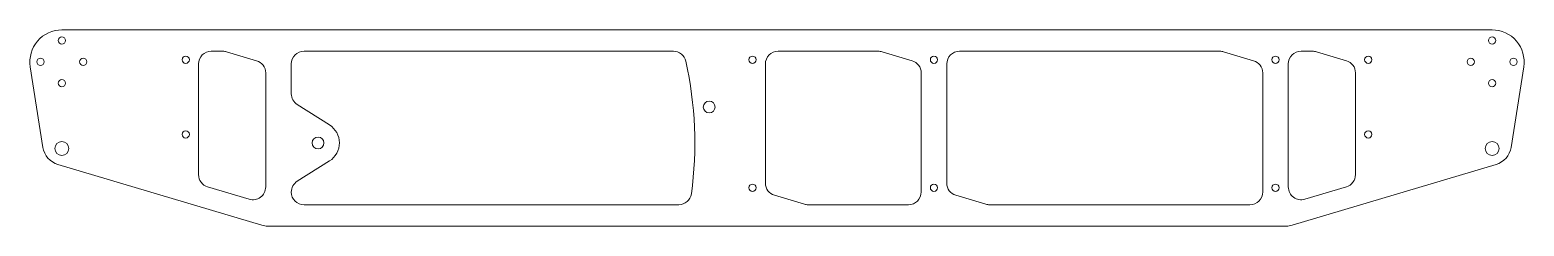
# Model space of a CAD drawing. Header units: millimetres. Extents: x 0 to 700, y 0 to 92.
import ezdxf

# ---------------------------------------------------------------- set-up
doc = ezdxf.new("R2010")
doc.units = ezdxf.units.MM

msp = doc.modelspace()

# ---------------------------------------------------------------- linework, layer by layer
at = {"color": 7, "linetype": 'Continuous', "lineweight": 15}
for p, q in [((685, 92), (15, 92)), ((85, 82), (90.42, 82)), ((92.13, 81.75), (106.18, 77.56)), ((128.46, 82), (301.44, 82)), ((350.54, 82), (397.5, 82)), ((399.21, 81.75), (413.26, 77.56)), ((435.54, 82), (557.5, 82)), ((559.21, 81.75), (573.26, 77.56)), ((595.54, 82), (600.96, 82)), ((602.67, 81.75), (616.72, 77.56)), ((0.18, 74.67), (6.11, 36.93)), ((79, 24.15), (79, 76)), ((110.46, 71.81), (110.46, 18.35)), ((122.46, 62.07), (122.46, 76)), ((344.54, 20.19), (344.54, 76)), ((417.54, 71.81), (417.54, 16)), ((429.54, 20.19), (429.54, 76)), ((577.54, 71.81), (577.54, 16)), ((589.54, 18.35), (589.54, 76)), ((621, 71.81), (621, 24.15)), ((693.89, 36.93), (699.82, 74.67)), ((140.35, 47.45), (125.25, 57)), ((13.13, 28.89), (108.6, 0.42)), ((125.25, 21), (140.35, 30.55)), ((591.4, 0.42), (686.87, 28.89)), ((102.74, 12.6), (83.28, 18.4)), ((362.87, 10.25), (348.83, 14.44)), ((447.87, 10.25), (433.83, 14.44)), ((616.72, 18.4), (597.26, 12.6)), ((303.94, 10), (128.46, 10)), ((411.54, 10), (364.58, 10)), ((571.54, 10), (449.58, 10)), ((111.46, 0), (588.54, 0))]:
    msp.add_line(p, q, dxfattribs=at)
for centre, radius in [((15, 87), 1.7), ((685, 87), 1.7), ((5, 77), 1.7), ((25, 77), 1.7), ((73, 78), 1.7), ((338.54, 78), 1.7), ((423.54, 78), 1.7), ((583.54, 78), 1.7), ((627, 78), 1.7), ((675, 77), 1.7), ((695, 77), 1.7), ((15, 67), 1.7), ((685, 67), 1.7), ((318.23, 55.83), 2.75), ((73, 43), 1.7), ((627, 43), 1.7), ((15, 36.36), 3.25), ((135, 39), 2.75), ((685, 36.36), 3.25), ((338.54, 18), 1.7), ((423.54, 18), 1.7), ((583.54, 18), 1.7)]:
    msp.add_circle(centre, radius, dxfattribs=at)
for centre, radius, start, end in [((15, 77), 15, 90, 188.92666), ((685, 77), 15, 351.07334, 90), ((85, 76), 6, 90, 180), ((90.42, 76), 6, 73.39115, 90), ((104.46, 71.81), 6, 0, 73.39115), ((128.46, 76), 6, 90, 180), ((301.44, 76), 6, 12.53341, 90), ((135, 39), 176.5, 352.24732, 12.53341), ((350.54, 76), 6, 90, 180), ((397.5, 76), 6, 73.39115, 90), ((411.54, 71.81), 6, 0, 73.39115), ((435.54, 76), 6, 90, 180), ((557.5, 76), 6, 73.39115, 90), ((571.54, 71.81), 6, 0, 73.39115), ((595.54, 76), 6, 90, 180), ((600.96, 76), 6, 73.39115, 90), ((615, 71.81), 6, 0, 73.39115), ((128.46, 62.07), 6, 180, 237.68481), ((135, 39), 10, 302.31519, 57.68481), ((15.99, 38.48), 10, 188.92666, 253.39115), ((684.01, 38.48), 10, 286.60885, 351.07334), ((85, 24.15), 6, 180, 253.39115), ((128.46, 15.93), 6, 122.31519, 179.67025), ((615, 24.15), 6, 286.60885, 0), ((104.46, 18.35), 6, 253.39115, 0), ((128.46, 16), 6, 180.32975, 270), ((303.94, 16), 6, 270, 352.24732), ((350.54, 20.19), 6, 180, 253.39115), ((411.54, 16), 6, 270, 0), ((435.54, 20.19), 6, 180, 253.39115), ((571.54, 16), 6, 270, 0), ((595.54, 18.35), 6, 180, 286.60885), ((364.58, 16), 6, 253.39115, 270), ((449.58, 16), 6, 253.39115, 270), ((111.46, 10), 10, 253.39115, 270), ((588.54, 10), 10, 270, 286.60885)]:
    msp.add_arc(centre, radius, start, end, dxfattribs=at)

doc.saveas('drawing.dxf')
